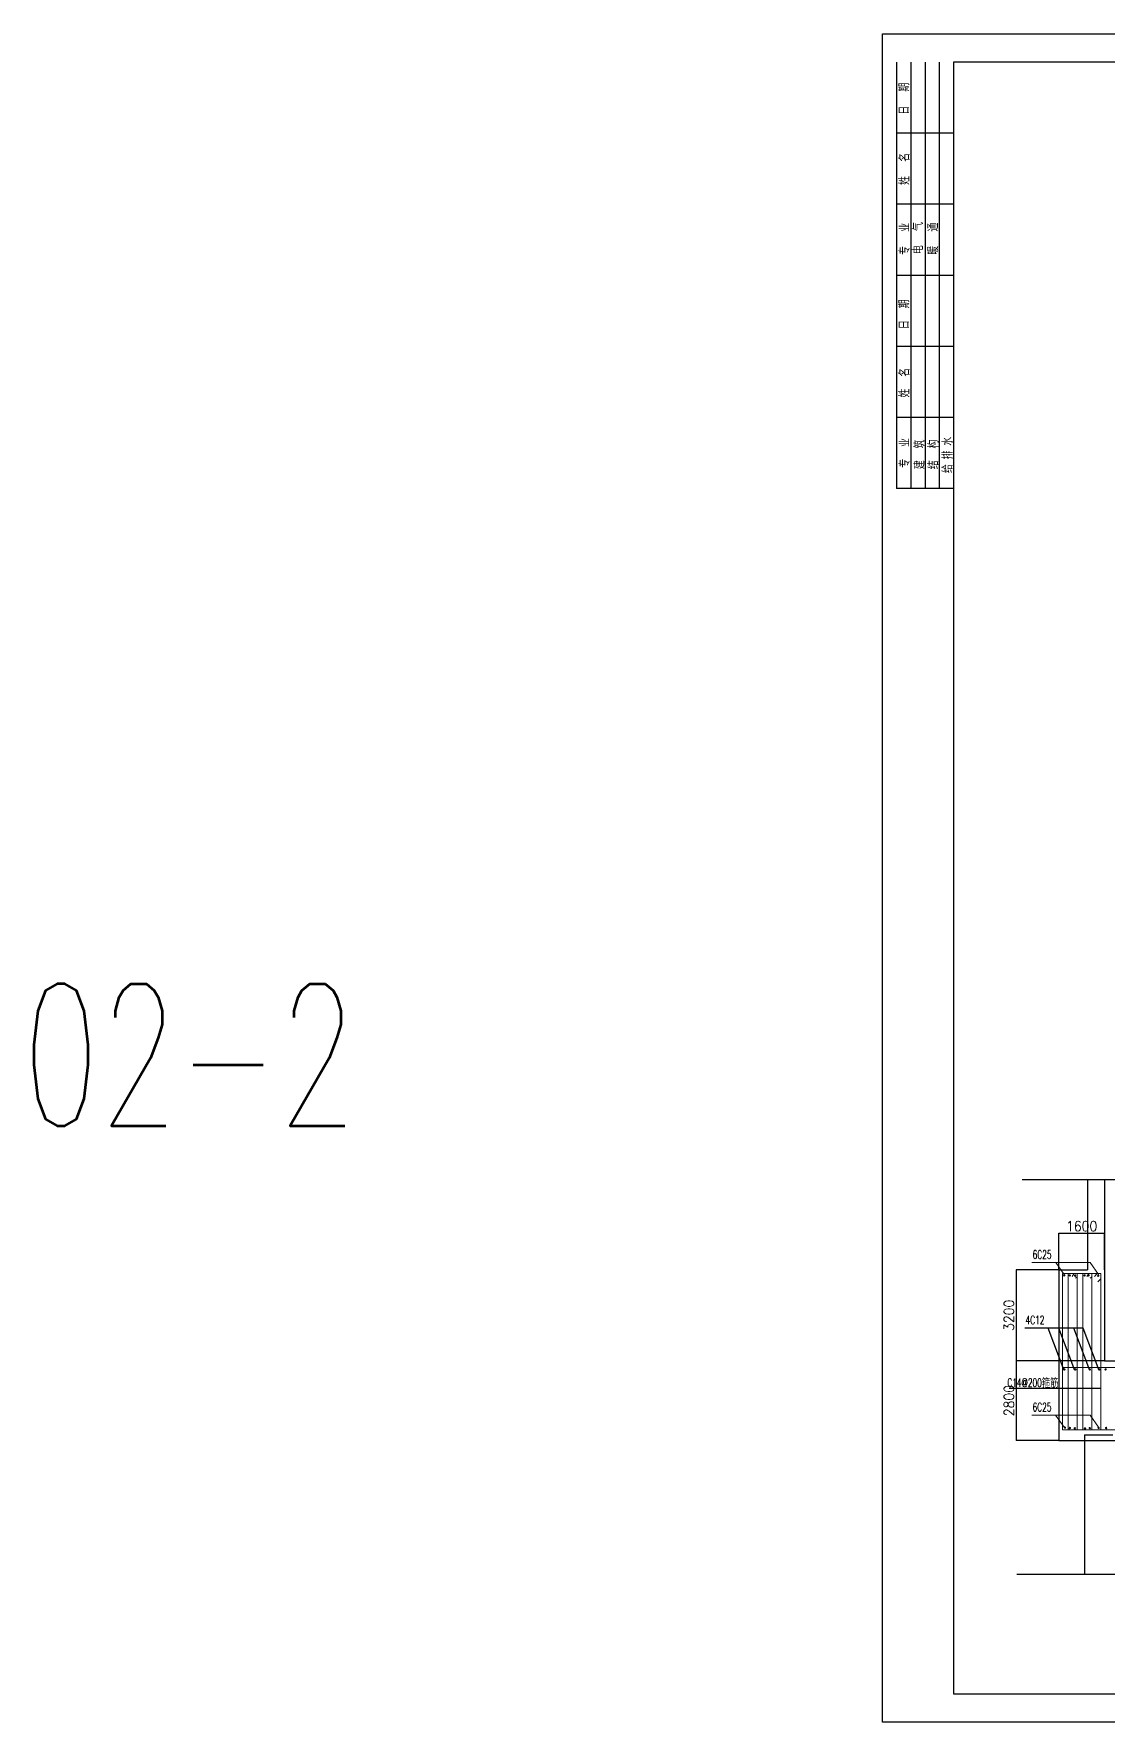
# Model space of a CAD drawing. Extents: x 628064 to 789462, y -248497 to 145317.
# Drawn here: x 628064 to 665812, y -4740 to 54660 of the extents above; entities that cross this region are included whole.
import ezdxf
from ezdxf.enums import TextEntityAlignment as Align

# ---------------------------------------------------------------- set-up
doc = ezdxf.new("R2010")
doc.units = 0
doc.header["$LTSCALE"] = 100
for name, color, linetype in [('DIM', 3, 'Continuous'), ('PUB_TITLE', 4, 'Continuous'), ('TEXT', 2, 'Continuous'), ('THIN', 7, 'Continuous')]:
    doc.layers.add(name, color=color, linetype=linetype)
doc.layers.add('REIN', color=6, linetype='Continuous', lineweight=18)
doc.styles.add('dx', font='dx')
doc.styles.get("Standard").update_dxf_attribs({"font": 'standard'})
doc.dimstyles.get("Standard").update_dxf_attribs({"dimtxt": 351, "dimasz": 0.18, "dimexe": 0.18, "dimexo": 0.0625, "dimgap": 0.09, "dimtad": 0, "dimtoh": 1, "dimdec": 0, "dimzin": 0, "dimdsep": 46, "dimcen": 0.09, "dimadec": 0, "dimazin": 0, "dimtfac": 1, "dimtdec": 4, "dimtofl": 0, "dimtmove": 0, "dimatfit": 3, "dimfxl": 250, "dimtolj": 1, "dimtzin": 0, "dimarcsym": 0})

# ---------------------------------------------------------------- blocks, each defined once
blk = doc.blocks.new('*D724')
at = {"layer": 'DIM', "color": 0, "linetype": 'ByBlock', "lineweight": -2}
for p, q in [((664113, 12461), (665713, 12461)), ((664113, 11175), (664113, 12461)), ((665713, 11175), (665713, 12461))]:
    blk.add_line(p, q, dxfattribs=at)
for points in [[(664113, 12461), (664113, 12461), (664113, 12461)], [(665713, 12461), (665713, 12461), (665713, 12461)]]:
    blk.add_solid(points, dxfattribs=at)
at = {"layer": 'DIM', "color": 0, "linetype": 'Continuous', "lineweight": -2, "insert": (664913, 12711), "char_height": 351, "width": 801.45, "attachment_point": 5}
blk.add_mtext('1600', dxfattribs=at)
blk = doc.blocks.new('*D397')
at = {"layer": 'DIM', "color": 0, "linetype": 'ByBlock', "lineweight": -2}
for p, q in [((662607, 11175), (662607, 7975)), ((664113, 11175), (662607, 11175)), ((665713, 7975), (662607, 7975))]:
    blk.add_line(p, q, dxfattribs=at)
for points in [[(662607, 11175), (662607, 11175), (662607, 11175)], [(662607, 7975), (662607, 7975), (662607, 7975)]]:
    blk.add_solid(points, dxfattribs=at)
at = {"layer": 'DIM', "color": 0, "linetype": 'Continuous', "lineweight": -2, "insert": (662357, 9575), "char_height": 351, "width": 912.6, "attachment_point": 5, "rotation": 90}
blk.add_mtext('3200', dxfattribs=at)
blk = doc.blocks.new('*D66')
at = {"layer": 'DIM', "color": 0, "linetype": 'ByBlock', "lineweight": -2}
for p, q in [((662607, 7975), (662607, 5175)), ((665713, 7975), (662607, 7975)), ((664113, 5175), (662607, 5175))]:
    blk.add_line(p, q, dxfattribs=at)
for points in [[(662607, 7975), (662607, 7975), (662607, 7975)], [(662607, 5175), (662607, 5175), (662607, 5175)]]:
    blk.add_solid(points, dxfattribs=at)
at = {"layer": 'DIM', "color": 0, "linetype": 'Continuous', "lineweight": -2, "insert": (662357, 6575), "char_height": 351, "width": 912.6, "attachment_point": 5, "rotation": 90}
blk.add_mtext('2800', dxfattribs=at)

msp = doc.modelspace()

# ---------------------------------------------------------------- linework, layer by layer
msp.add_line((665012.9, 5375.2), (666012.9, 5375.2))
at = {"layer": 'PUB_TITLE'}
for p, q in [((658405.8, 53659.9), (658405.8, 38659.9)), ((658905.8, 53659.9), (658905.8, 38659.9)), ((659405.8, 53659.9), (659405.8, 38659.9)), ((659905.8, 53659.9), (659905.8, 38659.9)), ((660405.8, 51159.9), (658405.8, 51159.9)), ((660405.8, 48659.9), (658405.8, 48659.9)), ((660405.8, 46159.9), (658405.8, 46159.9)), ((660405.8, 43659.9), (658405.8, 43659.9)), ((660405.8, 41159.9), (658405.8, 41159.9)), ((660405.8, 38659.9), (658405.8, 38659.9))]:
    msp.add_line(p, q, dxfattribs=at)
for points in [[(657905.8, -4740.1), (657905.8, 54659.9), (742005.8, 54659.9), (742005.8, -4740.1)], [(660405.8, -3740.1), (741005.8, -3740.1), (741005.8, 53659.9), (660405.8, 53659.9)]]:
    msp.add_lwpolyline(points, close=True, dxfattribs=at)
at = {"layer": 'REIN'}
for p, q in [((665211.3, 11432.6), (663160.5, 11432.6)), ((664298.1, 11006.4), (663999.7, 11432.6)), ((665509.7, 11006.4), (665211.3, 11432.6)), ((665209.4, 6064.4), (663158.6, 6064.4)), ((664296.2, 5638.2), (663997.8, 6064.4)), ((665507.8, 5638.2), (665209.4, 6064.4))]:
    msp.add_line(p, q, dxfattribs=at)
for points in [[(665359.6, 10941.3), (665463.5, 11045.2), (665588.6, 11045.2), (665588.6, 5544.6), (664242.9, 5544.6), (664242.9, 11045.2), (665588.6, 11045.2), (665588.6, 10861.5), (665479.7, 10752.5)], [(664577.2, 10941.3), (664647.1, 11045.2), (664750, 11045.2), (664750, 5544.6), (664440.6, 5544.6), (664440.6, 11045.2), (664750, 11045.2), (664750, 10930.7), (664698.1, 10878.7)], [(665094.5, 10941.3), (665164.4, 11045.2), (665267.3, 11045.2), (665267.3, 5544.6), (664957.9, 5544.6), (664957.9, 11045.2), (665267.3, 11045.2), (665267.3, 10930.7), (665215.4, 10878.7)], [(680900.8, 7735.7), (664248.7, 7735.7)], [(680900.8, 5544.6), (664248.7, 5544.6)]]:
    msp.add_lwpolyline(points, dxfattribs=at)
for points in [[(664273.1, 10981.4, 1), (664323.1, 10981.4, 1)], [(664470.1, 10979.9, 1), (664520.1, 10979.9, 1)], [(664655.8, 10970.1, 1), (664705.8, 10970.1, 1)], [(664991.6, 10978.4, 1), (665041.6, 10978.4, 1)], [(665130, 10982.8, 1), (665180, 10982.8, 1)], [(665470.4, 10964.5, 1), (665520.4, 10964.5, 1)], [(664333.7, 7670.7, 1), (664283.7, 7670.7, 1)], [(664720.6, 7670.7, 1), (664670.6, 7670.7, 1)], [(665224.1, 7670.7, 1), (665174.1, 7670.7, 1)], [(665560.5, 7670.7, 1), (665510.5, 7670.7, 1)], [(665780.2, 7670.7, 1), (665730.2, 7670.7, 1)], [(664298.4, 5625.2, 1), (664348.4, 5625.2, 1)], [(664476.4, 5610.4, 1), (664526.4, 5610.4, 1)], [(664644.9, 5600.4, 1), (664694.9, 5600.4, 1)], [(665004.5, 5595.3, 1), (665054.5, 5595.3, 1)], [(665172.5, 5607.1, 1), (665222.5, 5607.1, 1)], [(665482.8, 5613.2, 1), (665532.8, 5613.2, 1)], [(665798, 5609.6, 1), (665748, 5609.6, 1)]]:
    msp.add_lwpolyline(points, format="xyb", close=True, dxfattribs=at)
at = {"layer": 'THIN'}
for p, q in [((665112.9, 14348.8), (665112.9, 11175.2)), ((665712.9, 14348.8), (665712.9, 7975.2)), ((664112.9, 11175.2), (665112.9, 11175.2)), ((664112.9, 11175.2), (664112.9, 5175.2)), ((664962.8, 9128.5), (662912.1, 9128.5)), ((664297, 7630.7), (663734.3, 9128.5)), ((664675.6, 7630.7), (664112.9, 9128.5)), ((665197.5, 7630.7), (664634.9, 9128.5)), ((665525.5, 7630.7), (664962.8, 9128.5)), ((665712.9, 7975.2), (670112.9, 7975.2)), ((662363.9, 7009.6), (665588.6, 7009.6)), ((665012.9, 5375.2), (665012.9, 469.7)), ((664112.9, 5175.2), (681112.9, 5175.2))]:
    msp.add_line(p, q, dxfattribs=at)
for points in [[(662824.9, 14348.8), (671777.6, 14348.8), (671917.6, 14788.8), (672157.6, 13908.8), (672297.6, 14348.8), (681250.3, 14348.8)], [(662630.7, 469.7), (672334.5, 469.7), (672474.5, 909.7), (672714.5, 29.7), (672854.5, 469.7), (682558.4, 469.7)]]:
    msp.add_lwpolyline(points, dxfattribs=at)

# ---------------------------------------------------------------- texts
at = {"layer": 'PUB_TITLE', "style": 'dx', "width": 0.7}
for s, p in [('日      期', (658653.2, 52376.2)), ('姓      名 ', (658658.3, 49947.4)), ('专      业', (658668, 47446.4)), ('电      气', (659138.2, 47472.5)), ('暖      通', (659671.5, 47449.8)), ('日     期', (658653.2, 44791)), ('姓     名', (658658.3, 42385.8)), ('专     业', (658668, 39915.3)), ('给  排  水', (660176.4, 39842)), ('建     筑', (659188.4, 39862.1)), ('结     构', (659679.5, 39862.1))]:
    msp.add_text(s, height=320, rotation=90, dxfattribs=at).set_placement(p, align=Align.MIDDLE)
at = {"layer": 'TEXT', "width": 0.7}
msp.add_text('02-2', height=5000, rotation=360, dxfattribs=at).set_placement((627654.5, 16239))
at = {"layer": 'THIN', "width": 0.7}
for s, p in [('6C25', (663521.9, 11713)), ('4C12', (663273.4, 9408.9)), ('C14@200箍筋', (663199.6, 7203.6)), ('6C25', (663520, 6344.8))]:
    msp.add_text(s, height=300, dxfattribs=at).set_placement(p, align=Align.MIDDLE_CENTER)

# ---------------------------------------------------------------- dimensions: what is measured, and where the dimension line sits
at = {"layer": 'DIM'}
dim = msp.add_linear_dim(base=(665712.9, 12460.6), p1=(664112.9, 11175.2), p2=(665712.9, 11175.2), dimstyle='Standard', dxfattribs=at)
dim.commit()
dim.dimension.update_dxf_attribs({"geometry": '*D724', "text_midpoint": (664912.9, 12710.6)})
for base, p1, p2, picture, middle in [((662606.8, 7975.2), (664112.9, 11175.2), (665712.9, 7975.2), '*D397', (662356.8, 9575.2)), ((662606.8, 5175.2), (665712.9, 7975.2), (664112.9, 5175.2), '*D66', (662356.8, 6575.2))]:
    dim = msp.add_linear_dim(base=base, p1=p1, p2=p2, angle=90, dimstyle='Standard', dxfattribs=at)
    dim.commit()
    dim.dimension.update_dxf_attribs({"geometry": picture, "text_midpoint": middle})

doc.saveas('drawing.dxf')
